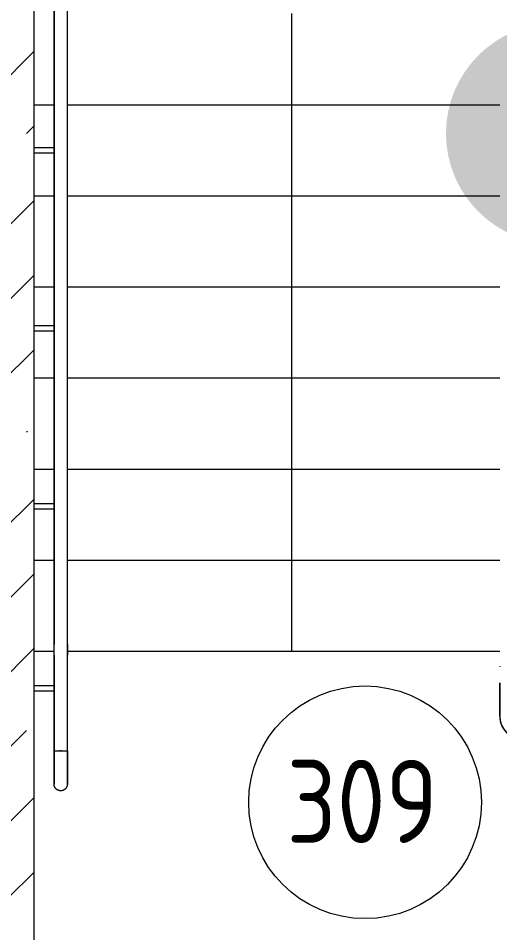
# Model space of a CAD drawing. Header units: millimetres. Extents: x -515342 to 330399, y -224905 to 507333.
# Drawn here: x -362517 to -361070, y 259233 to 261984 of the extents above; entities that cross this region are included whole.
import ezdxf

# ---------------------------------------------------------------- set-up
doc = ezdxf.new("R2010")
doc.units = ezdxf.units.MM
for name, color, linetype, lineweight in [('Лестницы', 7, 'Continuous', 0), ('Марки помещений', 7, 'Continuous', 0), ('Ограждение', 7, 'Continuous', 0), ('Стены внутренние', 7, 'Continuous', 0), ('Стены несущие', 7, 'Continuous', 0), ('Стрелки вверх', 7, 'Continuous', 0), ('экспертиза ДУ', 1, 'Continuous', 0)]:
    doc.layers.add(name, color=color, linetype=linetype, lineweight=lineweight)
doc.styles.add('GOST Common_1', font='', dxfattribs={"width": 0.9, "height": 250})
doc.styles.get('GOST Common_1').set_extended_font_data('GOST Common')

# ---------------------------------------------------------------- blocks, each defined once
blk = doc.blocks.new('Тип перил - Перила_Внутренний_-10039890-О_АР_П_3__6_750_План 3 этажа')
at = {"layer": 'Ограждение'}
for p, q in [((14435, 1963.5), (14435, 2328.9)), ((14395, 2310.3), (14395, 1963.5)), ((14395, 1949.6), (14395, 1886.6)), ((14435, 1886.6), (14435, 1949.6)), ((14395, 1886.6), (14395, 1614.9)), ((14435, 1614.9), (14435, 1886.6)), ((13995, 1764.7), (13995, 1764.2)), ((13995, 1714.6), (13995, 1614.9)), ((14035, 1614.9), (14035, 1714.6)), ((14365, 1584.9), (14065, 1584.9)), ((14065, 1544.9), (14365, 1544.9))]:
    blk.add_line(p, q, dxfattribs=at)
at = {"layer": 'Ограждение', "flags": 128}
for points in [[(14395, 1963.5), (14395, 1962.4), (14395, 1961.3), (14395, 1960.2), (14395, 1959), (14395, 1957.9), (14395, 1956.7), (14395, 1955.6), (14395, 1954.4), (14395, 1953.2), (14395, 1952), (14395, 1950.8), (14395, 1949.6), (14395, 1949.6)], [(14435, 1949.6), (14435, 1950.8), (14435, 1952), (14435, 1953.2), (14435, 1954.4), (14435, 1955.5), (14435, 1956.7), (14435, 1957.9), (14435, 1959), (14435, 1960.1), (14435, 1961.3), (14435, 1962.4), (14435, 1963.4), (14435, 1963.5)], [(13995, 1614.9), (13995.1, 1612.1), (13995.2, 1609.3), (13995.5, 1606.5), (13995.9, 1603.8), (13996.4, 1601), (13997, 1598.3), (13997.7, 1595.6), (13998.5, 1592.9), (13999.5, 1590.3), (14000.5, 1587.7), (14001.7, 1585.1), (14002.9, 1582.6), (14004.2, 1580.1), (14005.7, 1577.7), (14007.2, 1575.4), (14008.8, 1573.1), (14010.6, 1570.9), (14012.4, 1568.8), (14014.3, 1566.7), (14016.2, 1564.7), (14018.3, 1562.8), (14020.4, 1561), (14022.6, 1559.2), (14024.8, 1557.6), (14027.2, 1556), (14029.6, 1554.6), (14032, 1553.2), (14034.5, 1551.9), (14037, 1550.7), (14039.6, 1549.7), (14042.3, 1548.7), (14044.9, 1547.9), (14047.6, 1547.1), (14050.3, 1546.5), (14053.1, 1545.9), (14055.9, 1545.5), (14058.6, 1545.2), (14061.4, 1545), (14064.2, 1544.9), (14065, 1544.9)], [(14065, 1584.9), (14063.8, 1584.9), (14062.6, 1585), (14061.4, 1585.1), (14060.2, 1585.3), (14059, 1585.5), (14057.9, 1585.8), (14056.7, 1586.1), (14055.6, 1586.4), (14054.4, 1586.8), (14053.3, 1587.3), (14052.2, 1587.8), (14051.1, 1588.3), (14050.1, 1588.9), (14049.1, 1589.5), (14048.1, 1590.2), (14047.1, 1590.9), (14046.1, 1591.6), (14045.2, 1592.4), (14044.3, 1593.2), (14043.5, 1594), (14042.7, 1594.9), (14041.9, 1595.8), (14041.1, 1596.8), (14040.4, 1597.7), (14039.8, 1598.7), (14039.1, 1599.7), (14038.5, 1600.8), (14038, 1601.9), (14037.5, 1602.9), (14037, 1604.1), (14036.6, 1605.2), (14036.3, 1606.3), (14035.9, 1607.5), (14035.7, 1608.6), (14035.4, 1609.8), (14035.3, 1611), (14035.1, 1612.2), (14035, 1613.4), (14035, 1614.6), (14035, 1614.9)], [(14365, 1544.9), (14367.8, 1545), (14370.6, 1545.1), (14373.4, 1545.4), (14376.1, 1545.8), (14378.9, 1546.3), (14381.6, 1546.9), (14384.3, 1547.7), (14387, 1548.5), (14389.7, 1549.4), (14392.3, 1550.5), (14394.8, 1551.6), (14397.3, 1552.8), (14399.8, 1554.2), (14402.2, 1555.6), (14404.5, 1557.2), (14406.8, 1558.8), (14409, 1560.5), (14411.2, 1562.3), (14413.2, 1564.2), (14415.2, 1566.2), (14417.1, 1568.2), (14418.9, 1570.3), (14420.7, 1572.5), (14422.3, 1574.8), (14423.9, 1577.1), (14425.4, 1579.5), (14426.7, 1581.9), (14428, 1584.4), (14429.2, 1587), (14430.2, 1589.6), (14431.2, 1592.2), (14432.1, 1594.9), (14432.8, 1597.6), (14433.4, 1600.3), (14434, 1603), (14434.4, 1605.8), (14434.7, 1608.6), (14434.9, 1611.4), (14435, 1614.2), (14435, 1614.9)], [(14395, 1614.9), (14395, 1613.7), (14394.9, 1612.5), (14394.8, 1611.3), (14394.6, 1610.1), (14394.4, 1609), (14394.1, 1607.8), (14393.8, 1606.6), (14393.5, 1605.5), (14393.1, 1604.4), (14392.6, 1603.2), (14392.1, 1602.1), (14391.6, 1601.1), (14391, 1600), (14390.4, 1599), (14389.8, 1598), (14389.1, 1597), (14388.3, 1596.1), (14387.6, 1595.1), (14386.7, 1594.3), (14385.9, 1593.4), (14385, 1592.6), (14384.1, 1591.8), (14383.2, 1591.1), (14382.2, 1590.3), (14381.2, 1589.7), (14380.2, 1589.1), (14379.1, 1588.5), (14378.1, 1587.9), (14377, 1587.4), (14375.9, 1587), (14374.7, 1586.6), (14373.6, 1586.2), (14372.4, 1585.9), (14371.3, 1585.6), (14370.1, 1585.4), (14368.9, 1585.2), (14367.7, 1585), (14366.5, 1585), (14365.3, 1584.9), (14365, 1584.9)]]:
    blk.add_lwpolyline(points, dxfattribs=at)
blk = doc.blocks.new('Тип перил - Перила_Внутренний_-V91-О_АР_П_3__6_750_План 3 этажа')
at = {"layer": 'Ограждение'}
for p, q in [((14435, 2328.9), (14435, 1972.7)), ((14395, 2310.3), (14395, 1972.7)), ((14395, 1972.7), (14395, 1949.6)), ((14435, 1972.7), (14435, 1949.6)), ((14395, 1949.6), (14395, 1614.9)), ((14435, 1949.6), (14435, 1614.9)), ((13995, 1764.2), (13995, 1764.7)), ((13995, 1614.9), (13995, 1714.6)), ((14035, 1614.9), (14035, 1714.6)), ((14365, 1584.9), (14065, 1584.9)), ((14365, 1544.9), (14065, 1544.9))]:
    blk.add_line(p, q, dxfattribs=at)
for centre, radius, start, end in [((14065, 1614.9), 70, 180, 270), ((14065, 1614.9), 30, 180, 270), ((14365, 1614.9), 30, 270, 0), ((14365, 1614.9), 70, 270, 0)]:
    blk.add_arc(centre, radius, start, end, dxfattribs=at)
blk = doc.blocks.new('Тип перил - Перила_Внутренний_-10041514-О_АР_П_3__6_750_План 3 этажа')
at = {"layer": 'Ограждение'}
for p, q in [((12655, 4822.4), (12655, 1829.7)), ((12695, 1829.7), (12695, 4822.4)), ((12655, 1798.1), (12655, 1510)), ((12695, 1510), (12695, 1798.1)), ((12677.3, 1510), (12672.7, 1510))]:
    blk.add_line(p, q, dxfattribs=at)
at = {"layer": 'Ограждение', "flags": 128}
for points in [[(12655, 1798.1), (12655, 1800.9), (12655, 1803.7), (12655, 1806.5), (12655, 1809.2), (12655, 1812), (12655, 1814.7), (12655, 1817.4), (12655, 1820.1), (12655, 1822.7), (12655, 1825.3), (12655, 1827.9), (12655, 1829.7)], [(12695, 1829.7), (12695, 1827.1), (12695, 1824.6), (12695, 1822), (12695, 1819.3), (12695, 1816.6), (12695, 1813.9), (12695, 1811.2), (12695, 1808.4), (12695, 1805.6), (12695, 1802.8), (12695, 1800), (12695, 1798.1)]]:
    blk.add_lwpolyline(points, dxfattribs=at)
blk = doc.blocks.new('Тип перил - АР_Ограждение_Ограничение_Дуга D40_расстояние между поручнями 200-140673-О_АР_П_3__6_750_План 3 этажа')
at = {"layer": 'Ограждение'}
for p, q in [((0, 0), (0, 2.3)), ((0, -2.3), (0, 0))]:
    blk.add_line(p, q, dxfattribs=at)
at = {"layer": 'Ограждение', "flags": 128}
for points in [[(0, 20), (4, 20), (8, 20), (12, 20), (15.9, 20), (19.9, 20), (23.8, 20), (27.6, 20), (31.5, 20), (35.2, 20), (38.9, 20), (42.6, 20), (46.2, 20), (49.7, 20), (53.1, 20), (56.5, 20), (59.7, 20), (62.9, 20), (65.9, 20), (68.9, 20), (71.7, 20), (74.5, 20), (77.1, 20), (79.6, 20), (81.9, 20), (84.1, 20), (86.2, 20), (88.2, 20), (90, 20), (91.7, 20), (93.2, 20), (94.6, 20), (95.8, 20), (96.9, 20), (97.8, 20), (98.5, 20), (99.1, 20), (99.6, 20), (99.9, 20), (100, 20), (100, 20)], [(100, 20), (99.9, 20), (99.7, 20), (99.3, 20), (98.7, 20), (98, 20), (97.1, 20), (96.1, 20), (94.9, 20), (93.6, 20), (92.1, 20), (90.5, 20), (88.7, 20), (86.8, 20), (84.7, 20), (82.5, 20), (80.2, 20), (77.8, 20), (75.2, 20), (72.5, 20), (69.7, 20), (66.7, 20), (63.7, 20), (60.6, 20), (57.4, 20), (54, 20), (50.6, 20), (47.1, 20), (43.6, 20), (39.9, 20), (36.2, 20), (32.5, 20), (28.7, 20), (24.8, 20), (20.9, 20), (17, 20), (13, 20), (9.1, 20), (5.1, 20), (1.1, 20), (0, 20)], [(100, 20), (100.8, 20), (101.6, 19.9), (102.4, 19.9), (103.2, 19.7), (104, 19.6), (104.8, 19.4), (105.5, 19.2), (106.3, 19), (107, 18.7), (107.8, 18.4), (108.5, 18.1), (109.2, 17.7), (109.9, 17.4), (110.6, 16.9), (111.3, 16.5), (111.9, 16), (112.6, 15.6), (113.2, 15), (113.8, 14.5), (114.3, 13.9), (114.9, 13.3), (115.4, 12.7), (115.9, 12.1), (116.4, 11.5), (116.8, 10.8), (117.2, 10.1), (117.6, 9.4), (118, 8.7), (118.3, 8), (118.6, 7.2), (118.9, 6.5), (119.2, 5.7), (119.4, 5), (119.6, 4.2), (119.7, 3.4), (119.8, 2.6), (119.9, 1.8), (120, 1), (120, 0.2), (120, 0)], [(0, -20), (4, -20), (8, -20), (12, -20), (15.9, -20), (19.9, -20), (23.8, -20), (27.6, -20), (31.5, -20), (35.2, -20), (38.9, -20), (42.6, -20), (46.2, -20), (49.7, -20), (53.1, -20), (56.5, -20), (59.7, -20), (62.9, -20), (65.9, -20), (68.9, -20), (71.7, -20), (74.5, -20), (77.1, -20), (79.6, -20), (81.9, -20), (84.1, -20), (86.2, -20), (88.2, -20), (90, -20), (91.7, -20), (93.2, -20), (94.6, -20), (95.8, -20), (96.9, -20), (97.8, -20), (98.5, -20), (99.1, -20), (99.6, -20), (99.9, -20), (100, -20), (100, -20)], [(100, -20), (99.9, -20), (99.7, -20), (99.3, -20), (98.7, -20), (98, -20), (97.1, -20), (96.1, -20), (94.9, -20), (93.6, -20), (92.1, -20), (90.5, -20), (88.7, -20), (86.8, -20), (84.7, -20), (82.5, -20), (80.2, -20), (77.8, -20), (75.2, -20), (72.5, -20), (69.7, -20), (66.7, -20), (63.7, -20), (60.6, -20), (57.4, -20), (54, -20), (50.6, -20), (47.1, -20), (43.6, -20), (39.9, -20), (36.2, -20), (32.5, -20), (28.7, -20), (24.8, -20), (20.9, -20), (17, -20), (13, -20), (9.1, -20), (5.1, -20), (1.1, -20), (0, -20)], [(120, 0), (120, -0.8), (119.9, -1.6), (119.9, -2.4), (119.7, -3.2), (119.6, -4), (119.4, -4.8), (119.2, -5.5), (119, -6.3), (118.7, -7), (118.4, -7.8), (118.1, -8.5), (117.7, -9.2), (117.4, -9.9), (116.9, -10.6), (116.5, -11.3), (116, -11.9), (115.6, -12.6), (115, -13.2), (114.5, -13.8), (113.9, -14.3), (113.3, -14.9), (112.7, -15.4), (112.1, -15.9), (111.5, -16.4), (110.8, -16.8), (110.1, -17.2), (109.4, -17.6), (108.7, -18), (108, -18.3), (107.2, -18.6), (106.5, -18.9), (105.7, -19.2), (105, -19.4), (104.2, -19.6), (103.4, -19.7), (102.6, -19.8), (101.8, -19.9), (101, -20), (100.2, -20), (100, -20)]]:
    blk.add_lwpolyline(points, dxfattribs=at)
blk = doc.blocks.new('Тип перил - Перила_Внутренний_-V99-О_АР_П_3__6_750_План 3 этажа')
at = {"layer": 'Ограждение'}
for p, q in [((12655, 1820.6), (12655, 4813.4)), ((12695, 1820.6), (12695, 4813.4)), ((12655, 1798.1), (12655, 1820.6)), ((12695, 1798.1), (12695, 1820.6)), ((12655, 1510), (12655, 1798.1)), ((12695, 1510), (12695, 1798.1)), ((12655, 1510), (12695, 1510))]:
    blk.add_line(p, q, dxfattribs=at)
blk = doc.blocks.new('Элемент ограждения_Опора Г-образная - АР_Ограждение_Опора_D15 высота60 консоль80-139754-О_АР_П_3__6_750_План 3 этажа')
at = {"layer": 'Ограждение'}
for p, q in [((-7.5, 80), (-7.5, 20)), ((7.5, 20), (7.5, 80))]:
    blk.add_line(p, q, dxfattribs=at)
blk = doc.blocks.new('ASVP_Марка_Помещение_ДваЗначения - Номер Площадь-685795-О_АР_П_3__6_750_План 3 этажа')
at = {"layer": 'Марки помещений'}
blk.add_circle((0, 0), 3.5, dxfattribs=at)

msp = doc.modelspace()

# ---------------------------------------------------------------- hatches: boundary and pattern name
at = {"layer": 'Стены внутренние'}
h = msp.add_hatch(dxfattribs=at)
h.set_pattern_fill('FP_1', color=256, style=0, pattern_type=2)
h.set_pattern_definition([(45, (-375064.64, 258270.4), (-224.5064, 224.5064), []), (45, (-374840.13, 258270.4), (-224.5064, 224.5064), [396.875, -79.375, 3.353, -76.022])])
h.paths.add_polyline_path([(-362469.6354, 258465.4137), (-362469.6354, 264865.4137), (-362859.6354, 264865.4137), (-362859.6354, 258465.4137), (-362747.0983, 258465.4137)])
h.paths.add_polyline_path([(-362682.0002, 259544.7902), (-362714.6354, 259556.6685), (-362741.2398, 259578.9923), (-362758.6046, 259609.069), (-362764.6354, 259643.271), (-362758.6046, 259677.473), (-362741.2398, 259707.5498), (-362714.6354, 259729.8736), (-362682.0002, 259741.7518), (-362647.2706, 259741.7518), (-362614.6354, 259729.8736), (-362588.0309, 259707.5498), (-362570.6661, 259677.473), (-362564.6354, 259643.271), (-362570.6661, 259609.069), (-362588.0309, 259578.9923), (-362614.6354, 259556.6685), (-362647.2706, 259544.7902)])
h.paths.add_polyline_path([(-362682.0002, 259950.345), (-362714.6354, 259962.2233), (-362741.2398, 259984.547), (-362758.6046, 260014.6238), (-362764.6354, 260048.8258), (-362758.6046, 260083.0278), (-362741.2398, 260113.1046), (-362714.6354, 260135.4283), (-362682.0002, 260147.3066), (-362647.2706, 260147.3066), (-362614.6354, 260135.4283), (-362588.0309, 260113.1046), (-362570.6661, 260083.0278), (-362564.6354, 260048.8258), (-362570.6661, 260014.6238), (-362588.0309, 259984.547), (-362614.6354, 259962.2233), (-362647.2706, 259950.345)])
h.paths.add_polyline_path([(-362647.2706, 260311.933), (-362682.0002, 260311.933), (-362714.6354, 260323.8112), (-362741.2398, 260346.135), (-362758.6046, 260376.2117), (-362764.6354, 260410.4137), (-362758.6046, 260444.6158), (-362741.2398, 260474.6925), (-362714.6354, 260497.0163), (-362682.0002, 260508.8945), (-362647.2706, 260508.8945), (-362614.6354, 260497.0163), (-362588.0309, 260474.6925), (-362570.6661, 260444.6158), (-362564.6354, 260410.4137), (-362570.6661, 260376.2117), (-362588.0309, 260346.135), (-362614.6354, 260323.8112)])
h.paths.add_polyline_path([(-362647.2706, 260751.933), (-362682.0002, 260751.933), (-362714.6354, 260763.8112), (-362741.2398, 260786.135), (-362758.6046, 260816.2117), (-362764.6354, 260850.4137), (-362758.6046, 260884.6158), (-362741.2398, 260914.6925), (-362714.6354, 260937.0163), (-362682.0002, 260948.8945), (-362647.2706, 260948.8945), (-362614.6354, 260937.0163), (-362588.0309, 260914.6925), (-362570.6661, 260884.6158), (-362564.6354, 260850.4137), (-362570.6661, 260816.2117), (-362588.0309, 260786.135), (-362614.6354, 260763.8112)])
h.paths.add_polyline_path([(-362682.0002, 261916.933), (-362714.6354, 261928.8112), (-362741.2398, 261951.135), (-362758.6046, 261981.2117), (-362764.6354, 262015.4137), (-362758.6046, 262049.6158), (-362741.2398, 262079.6925), (-362714.6354, 262102.0163), (-362682.0002, 262113.8945), (-362647.2706, 262113.8945), (-362614.6354, 262102.0163), (-362588.0309, 262079.6925), (-362570.6661, 262049.6158), (-362564.6354, 262015.4137), (-362570.6661, 261981.2117), (-362588.0309, 261951.135), (-362614.6354, 261928.8112), (-362647.2706, 261916.933)])
h.paths.add_polyline_path([(-362682.0002, 262349.526), (-362714.6354, 262361.4042), (-362741.2398, 262383.728), (-362758.6046, 262413.8048), (-362764.6354, 262448.0068), (-362758.6046, 262482.2088), (-362741.2398, 262512.2855), (-362714.6354, 262534.6093), (-362682.0002, 262546.4876), (-362647.2706, 262546.4876), (-362614.6354, 262534.6093), (-362588.0309, 262512.2855), (-362570.6661, 262482.2088), (-362564.6354, 262448.0068), (-362570.6661, 262413.8048), (-362588.0309, 262383.728), (-362614.6354, 262361.4042), (-362647.2706, 262349.526)])
h.paths.add_polyline_path([(-362647.2706, 262696.933), (-362682.0002, 262696.933), (-362714.6354, 262708.8112), (-362741.2398, 262731.135), (-362758.6046, 262761.2117), (-362764.6354, 262795.4137), (-362758.6046, 262829.6158), (-362741.2398, 262859.6925), (-362714.6354, 262882.0163), (-362682.0002, 262893.8945), (-362647.2706, 262893.8945), (-362614.6354, 262882.0163), (-362588.0309, 262859.6925), (-362570.6661, 262829.6158), (-362564.6354, 262795.4137), (-362570.6661, 262761.2117), (-362588.0309, 262731.135), (-362614.6354, 262708.8112)])
h.paths.add_polyline_path([(-362682.0002, 263436.933), (-362714.6354, 263448.8112), (-362741.2398, 263471.135), (-362758.6046, 263501.2117), (-362764.6354, 263535.4137), (-362758.6046, 263569.6158), (-362741.2398, 263599.6925), (-362714.6354, 263622.0163), (-362682.0002, 263633.8945), (-362647.2706, 263633.8945), (-362614.6354, 263622.0163), (-362588.0309, 263599.6925), (-362570.6661, 263569.6158), (-362564.6354, 263535.4137), (-362570.6661, 263501.2117), (-362588.0309, 263471.135), (-362614.6354, 263448.8112), (-362647.2706, 263436.933)])
h.paths.add_polyline_path([(-362647.2706, 263856.933), (-362682.0002, 263856.933), (-362714.6354, 263868.8112), (-362741.2398, 263891.135), (-362758.6046, 263921.2117), (-362764.6354, 263955.4137), (-362758.6046, 263989.6158), (-362741.2398, 264019.6925), (-362714.6354, 264042.0163), (-362682.0002, 264053.8945), (-362647.2706, 264053.8945), (-362614.6354, 264042.0163), (-362588.0309, 264019.6925), (-362570.6661, 263989.6158), (-362564.6354, 263955.4137), (-362570.6661, 263921.2117), (-362588.0309, 263891.135), (-362614.6354, 263868.8112)])
h.paths.add_polyline_path([(-362682.0002, 264236.933), (-362714.6354, 264248.8112), (-362741.2398, 264271.135), (-362758.6046, 264301.2117), (-362764.6354, 264335.4137), (-362758.6046, 264369.6158), (-362741.2398, 264399.6925), (-362714.6354, 264422.0163), (-362682.0002, 264433.8945), (-362647.2706, 264433.8945), (-362614.6354, 264422.0163), (-362588.0309, 264399.6925), (-362570.6661, 264369.6158), (-362564.6354, 264335.4137), (-362570.6661, 264301.2117), (-362588.0309, 264271.135), (-362614.6354, 264248.8112), (-362647.2706, 264236.933)])
at = {"layer": 'экспертиза ДУ', "lineweight": 0}
h = msp.add_hatch(color=5, dxfattribs=at)
edge = h.paths.add_edge_path()
edge.add_arc((-360898.6247, 261637.8804), 332.544, 0, 360)

# ---------------------------------------------------------------- linework, layer by layer
at = {"layer": 'Лестницы'}
for p, q in [((-362469.6354, 261724.4137), (-362409.6354, 261724.4137)), ((-362469.6354, 261724.4137), (-362409.6354, 261724.4137)), ((-362369.6354, 261724.4137), (-361069.6354, 261724.4137)), ((-362369.6354, 261724.4137), (-361069.6354, 261724.4137)), ((-362469.6354, 261450.4137), (-362409.6354, 261450.4137)), ((-362469.6354, 261450.4137), (-362409.6354, 261450.4137)), ((-362369.6354, 261450.4137), (-361069.6354, 261450.4137)), ((-362369.6354, 261450.4137), (-361069.6354, 261450.4137)), ((-362469.6354, 261176.4137), (-362409.6354, 261176.4137)), ((-362469.6354, 261176.4137), (-362409.6354, 261176.4137)), ((-362369.6354, 261176.4137), (-361069.6354, 261176.4137)), ((-362369.6354, 261176.4137), (-361069.6354, 261176.4137)), ((-362469.6354, 260902.4137), (-362409.6354, 260902.4137)), ((-362469.6354, 260902.4137), (-362409.6354, 260902.4137)), ((-362369.6354, 260902.4137), (-361069.6354, 260902.4137)), ((-362369.6354, 260902.4137), (-361069.6354, 260902.4137)), ((-362469.6354, 260628.4137), (-362409.6354, 260628.4137)), ((-362469.6354, 260628.4137), (-362409.6354, 260628.4137)), ((-362369.6354, 260628.4137), (-361069.6354, 260628.4137)), ((-362369.6354, 260628.4137), (-361069.6354, 260628.4137)), ((-362469.6354, 260354.4137), (-362409.6354, 260354.4137)), ((-362469.6354, 260354.4137), (-362409.6354, 260354.4137)), ((-362369.6354, 260354.4137), (-361069.6354, 260354.4137)), ((-362369.6354, 260354.4137), (-361069.6354, 260354.4137)), ((-362469.6354, 260080.4137), (-362409.6354, 260080.4137)), ((-362469.6354, 260080.4137), (-362409.6354, 260080.4137)), ((-362369.6354, 260080.4137), (-361069.6354, 260080.4137)), ((-362369.6354, 260080.4137), (-361069.6354, 260080.4137))]:
    msp.add_line(p, q, dxfattribs=at)
at = {"layer": 'Стены несущие'}
msp.add_line((-362469.6354, 258465.4137), (-362469.6354, 264475.4137), dxfattribs=at)
at = {"layer": 'Стрелки вверх'}
for p, q in [((-361694.6354, 261724.4137), (-361694.6354, 261998.4137)), ((-361694.6354, 261450.4137), (-361694.6354, 261724.4137)), ((-361694.6354, 261176.4137), (-361694.6354, 261450.4137)), ((-361694.6354, 260902.4137), (-361694.6354, 261176.4137)), ((-361694.6354, 260628.4137), (-361694.6354, 260902.4137)), ((-361694.6354, 260354.4137), (-361694.6354, 260628.4137)), ((-361694.6354, 260080.4137), (-361694.6354, 260354.4137))]:
    msp.add_line(p, q, dxfattribs=at)

# ---------------------------------------------------------------- block references
at = {"layer": 'Марки помещений', "xscale": 99.99999999999993, "yscale": 99.99999999999993, "zscale": 99.99999999999993}
msp.add_blockref('ASVP_Марка_Помещение_ДваЗначения - Номер Площадь-685795-О_АР_П_3__6_750_План 3 этажа', (-361474.454, 259625.714), dxfattribs=at)
at = {"layer": 'Ограждение'}
for name in ['Тип перил - Перила_Внутренний_-10041514-О_АР_П_3__6_750_План 3 этажа', 'Тип перил - Перила_Внутренний_-V99-О_АР_П_3__6_750_План 3 этажа', 'Тип перил - Перила_Внутренний_-10039890-О_АР_П_3__6_750_План 3 этажа', 'Тип перил - Перила_Внутренний_-V91-О_АР_П_3__6_750_План 3 этажа']:
    msp.add_blockref(name, (-375064.6354, 258270.4137), dxfattribs=at)
for name, p, rotation in [('Элемент ограждения_Опора Г-образная - АР_Ограждение_Опора_D15 высота60 консоль80-139754-О_АР_П_3__6_750_План 3 этажа', (-362389.6354, 261587.4137), 90), ('Элемент ограждения_Опора Г-образная - АР_Ограждение_Опора_D15 высота60 консоль80-139754-О_АР_П_3__6_750_План 3 этажа', (-362389.6354, 261051.9133), 90), ('Элемент ограждения_Опора Г-образная - АР_Ограждение_Опора_D15 высота60 консоль80-139754-О_АР_П_3__6_750_План 3 этажа', (-362389.6354, 260516.4128), 90), ('Элемент ограждения_Опора Г-образная - АР_Ограждение_Опора_D15 высота60 консоль80-139754-О_АР_П_3__6_750_План 3 этажа', (-362389.6354, 259968.4912), 90), ('Тип перил - АР_Ограждение_Ограничение_Дуга D40_расстояние между поручнями 200-140673-О_АР_П_3__6_750_План 3 этажа', (-362389.6354, 259780.4137), 270)]:
    msp.add_blockref(name, p, dxfattribs=dict(at, rotation=rotation))

# ---------------------------------------------------------------- texts
at = {"layer": 'Марки помещений', "insert": (-361710.7112, 259753.439), "char_height": 250, "width": 584.430187, "attachment_point": 1, "style": 'GOST Common_1'}
msp.add_mtext('309', dxfattribs=at)

doc.saveas('drawing.dxf')
